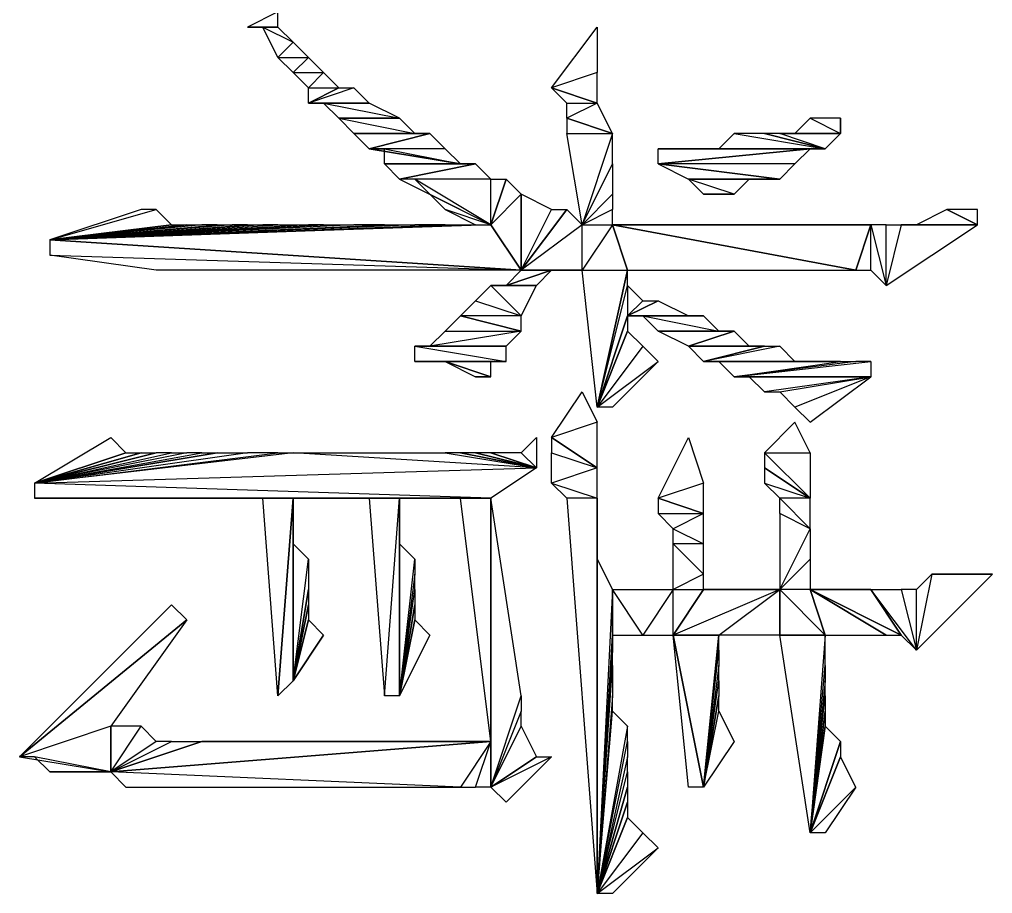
# Model space of a CAD drawing. Extents: x 0 to 7.8, y 0 to 11.
# Drawn here: x 1.1025 to 1.2625, y 8.4225 to 8.5662 of the extents above; entities that cross this region are included whole.
import ezdxf

# ---------------------------------------------------------------- set-up
doc = ezdxf.new("R2010")
doc.units = 0
doc.header["$MEASUREMENT"] = 0
doc.linetypes.add('AUSGEZOGEN', pattern=[0])
doc.layers.get('0').update_dxf_attribs({"linetype": 'AUSGEZOGEN'})

msp = doc.modelspace()

# ---------------------------------------------------------------- linework, layer by layer
for points in [[(1.145, 8.5675), (1.14, 8.565), (1.14, 8.565), (1.145, 8.565), (1.145, 8.5675)], [(1.14, 8.565), (1.145, 8.565), (1.145, 8.565), (1.1425, 8.565), (1.14, 8.565)], [(1.145, 8.565), (1.1425, 8.565), (1.1425, 8.565), (1.1475, 8.5625), (1.145, 8.565)], [(1.1425, 8.565), (1.1475, 8.5625), (1.1475, 8.5625), (1.145, 8.56), (1.1425, 8.565)], [(1.1975, 8.565), (1.1975, 8.5575), (1.1975, 8.5575), (1.19, 8.555), (1.1975, 8.565)], [(1.1475, 8.5625), (1.145, 8.56), (1.145, 8.56), (1.15, 8.56), (1.1475, 8.5625)], [(1.145, 8.56), (1.15, 8.56), (1.15, 8.56), (1.1475, 8.5575), (1.145, 8.56)], [(1.15, 8.56), (1.1475, 8.5575), (1.1475, 8.5575), (1.1525, 8.5575), (1.15, 8.56)], [(1.1475, 8.5575), (1.1525, 8.5575), (1.1525, 8.5575), (1.15, 8.555), (1.1475, 8.5575)], [(1.1525, 8.5575), (1.15, 8.555), (1.15, 8.555), (1.155, 8.555), (1.1525, 8.5575)], [(1.1975, 8.5575), (1.19, 8.555), (1.19, 8.555), (1.1975, 8.5525), (1.1975, 8.5575), (1.1975, 8.5575)], [(1.155, 8.555), (1.1575, 8.555), (1.1575, 8.555), (1.15, 8.5525), (1.155, 8.555)], [(1.1575, 8.555), (1.15, 8.5525), (1.15, 8.5525), (1.16, 8.5525), (1.1575, 8.555)], [(1.15, 8.555), (1.155, 8.555), (1.155, 8.555), (1.15, 8.5525), (1.15, 8.555), (1.15, 8.555)], [(1.19, 8.555), (1.1925, 8.5525), (1.1925, 8.5525), (1.1975, 8.5525), (1.19, 8.555)], [(1.15, 8.5525), (1.16, 8.5525), (1.16, 8.5525), (1.1525, 8.5525), (1.15, 8.5525)], [(1.16, 8.5525), (1.1525, 8.5525), (1.1525, 8.5525), (1.165, 8.55), (1.16, 8.5525)], [(1.1525, 8.5525), (1.165, 8.55), (1.165, 8.55), (1.155, 8.55), (1.1525, 8.5525), (1.1525, 8.5525)], [(1.1925, 8.5525), (1.1975, 8.5525), (1.1975, 8.5525), (1.1925, 8.55), (1.1925, 8.5525)], [(1.1975, 8.5525), (1.1925, 8.55), (1.1925, 8.55), (1.2, 8.5475), (1.1975, 8.5525), (1.1975, 8.5525)], [(1.165, 8.55), (1.165, 8.55), (1.165, 8.55), (1.155, 8.55), (1.165, 8.55)], [(1.165, 8.55), (1.155, 8.55), (1.155, 8.55), (1.1675, 8.5475), (1.165, 8.55)], [(1.155, 8.55), (1.1675, 8.5475), (1.1675, 8.5475), (1.1575, 8.5475), (1.155, 8.55)], [(1.1925, 8.55), (1.1925, 8.5475), (1.1925, 8.5475), (1.2, 8.5475), (1.1925, 8.55)], [(1.2375, 8.5475), (1.23, 8.5475), (1.23, 8.5475), (1.2325, 8.55), (1.2375, 8.5475), (1.2375, 8.5475)], [(1.2325, 8.55), (1.2375, 8.5475), (1.2375, 8.5475), (1.2375, 8.55), (1.2325, 8.55)], [(1.2375, 8.5475), (1.2375, 8.55), (1.2375, 8.55), (1.2375, 8.55), (1.2375, 8.5475), (1.2375, 8.5475)], [(1.1675, 8.5475), (1.1575, 8.5475), (1.1575, 8.5475), (1.17, 8.5475), (1.1675, 8.5475)], [(1.1575, 8.5475), (1.17, 8.5475), (1.17, 8.5475), (1.16, 8.545), (1.1575, 8.5475), (1.1575, 8.5475)], [(1.17, 8.5475), (1.1725, 8.545), (1.1725, 8.545), (1.16, 8.545), (1.17, 8.5475)], [(1.1925, 8.5475), (1.2, 8.5475), (1.2, 8.5475), (1.195, 8.5325), (1.1925, 8.5475), (1.1925, 8.5475)], [(1.195, 8.5325), (1.2, 8.5425), (1.2, 8.5425), (1.2, 8.5475), (1.195, 8.5325), (1.195, 8.5325)], [(1.22, 8.5475), (1.235, 8.545), (1.235, 8.545), (1.2175, 8.545), (1.22, 8.5475)], [(1.225, 8.5475), (1.22, 8.5475), (1.22, 8.5475), (1.235, 8.545), (1.225, 8.5475)], [(1.225, 8.5475), (1.235, 8.545), (1.235, 8.545), (1.2275, 8.5475), (1.225, 8.5475)], [(1.235, 8.545), (1.2275, 8.5475), (1.2275, 8.5475), (1.2375, 8.5475), (1.235, 8.545)], [(1.2275, 8.5475), (1.2375, 8.5475), (1.2375, 8.5475), (1.23, 8.5475), (1.2275, 8.5475)], [(1.16, 8.545), (1.1625, 8.545), (1.1625, 8.545), (1.175, 8.5425), (1.16, 8.545)], [(1.1725, 8.545), (1.16, 8.545), (1.16, 8.545), (1.175, 8.5425), (1.1725, 8.545), (1.1725, 8.545)], [(1.1625, 8.545), (1.175, 8.5425), (1.175, 8.5425), (1.1625, 8.5425), (1.1625, 8.545)], [(1.2325, 8.545), (1.23, 8.5425), (1.23, 8.5425), (1.2075, 8.5425), (1.2325, 8.545)], [(1.21, 8.545), (1.2075, 8.545), (1.2075, 8.545), (1.2325, 8.545), (1.21, 8.545)], [(1.2075, 8.545), (1.2325, 8.545), (1.2325, 8.545), (1.2075, 8.5425), (1.2075, 8.545), (1.2075, 8.545)], [(1.21, 8.545), (1.2325, 8.545), (1.2325, 8.545), (1.215, 8.545), (1.21, 8.545)], [(1.2325, 8.545), (1.215, 8.545), (1.215, 8.545), (1.2175, 8.545), (1.2325, 8.545), (1.2325, 8.545)], [(1.235, 8.545), (1.2175, 8.545), (1.2175, 8.545), (1.2325, 8.545), (1.235, 8.545), (1.235, 8.545)], [(1.175, 8.5425), (1.1625, 8.5425), (1.1625, 8.5425), (1.1775, 8.5425), (1.175, 8.5425)], [(1.1625, 8.5425), (1.1775, 8.5425), (1.1775, 8.5425), (1.165, 8.54), (1.1625, 8.5425), (1.1625, 8.5425)], [(1.1775, 8.5425), (1.18, 8.54), (1.18, 8.54), (1.165, 8.54), (1.1775, 8.5425)], [(1.2, 8.5375), (1.195, 8.5325), (1.195, 8.5325), (1.2, 8.5425), (1.2, 8.5375)], [(1.2125, 8.54), (1.2275, 8.54), (1.2275, 8.54), (1.2075, 8.5425), (1.2125, 8.54)], [(1.2275, 8.54), (1.2075, 8.5425), (1.2075, 8.5425), (1.2075, 8.5425), (1.2275, 8.54), (1.2275, 8.54)], [(1.23, 8.5425), (1.2075, 8.5425), (1.2075, 8.5425), (1.2275, 8.54), (1.23, 8.5425), (1.23, 8.5425)], [(1.18, 8.5325), (1.1675, 8.54), (1.1675, 8.54), (1.165, 8.54), (1.18, 8.5325), (1.18, 8.5325)], [(1.18, 8.54), (1.165, 8.54), (1.165, 8.54), (1.18, 8.5325), (1.18, 8.54), (1.18, 8.54)], [(1.17, 8.5375), (1.18, 8.5325), (1.18, 8.5325), (1.1675, 8.54), (1.17, 8.5375)], [(1.1825, 8.54), (1.185, 8.5375), (1.185, 8.5375), (1.18, 8.5325), (1.1825, 8.54)], [(1.18, 8.54), (1.1825, 8.54), (1.1825, 8.54), (1.18, 8.5325), (1.18, 8.54), (1.18, 8.54)], [(1.215, 8.5375), (1.22, 8.5375), (1.22, 8.5375), (1.2125, 8.54), (1.215, 8.5375)], [(1.22, 8.5375), (1.2125, 8.54), (1.2125, 8.54), (1.2225, 8.54), (1.22, 8.5375)], [(1.2125, 8.54), (1.2225, 8.54), (1.2225, 8.54), (1.225, 8.54), (1.2125, 8.54), (1.2125, 8.54)], [(1.225, 8.54), (1.2125, 8.54), (1.2125, 8.54), (1.2275, 8.54), (1.225, 8.54)], [(1.18, 8.5325), (1.1725, 8.535), (1.1725, 8.535), (1.17, 8.5375), (1.18, 8.5325), (1.18, 8.5325)], [(1.185, 8.5375), (1.18, 8.5325), (1.18, 8.5325), (1.185, 8.525), (1.185, 8.5375), (1.185, 8.5375)], [(1.185, 8.525), (1.19, 8.535), (1.19, 8.535), (1.185, 8.5375), (1.185, 8.525), (1.185, 8.525)], [(1.2, 8.5375), (1.2, 8.535), (1.2, 8.535), (1.195, 8.5325), (1.2, 8.5375)], [(1.2175, 8.5375), (1.2175, 8.5375), (1.2175, 8.5375), (1.215, 8.5375), (1.2175, 8.5375)], [(1.2175, 8.5375), (1.215, 8.5375), (1.215, 8.5375), (1.22, 8.5375), (1.2175, 8.5375)], [(1.1275, 8.5325), (1.1075, 8.53), (1.1075, 8.53), (1.125, 8.535), (1.1275, 8.5325)], [(1.1075, 8.53), (1.125, 8.535), (1.125, 8.535), (1.1225, 8.535), (1.1075, 8.53), (1.1075, 8.53)], [(1.1775, 8.5325), (1.18, 8.5325), (1.18, 8.5325), (1.1725, 8.535), (1.1775, 8.5325)], [(1.1925, 8.535), (1.195, 8.5325), (1.195, 8.5325), (1.185, 8.525), (1.1925, 8.535)], [(1.1925, 8.535), (1.185, 8.525), (1.185, 8.525), (1.19, 8.535), (1.1925, 8.535)], [(1.2, 8.535), (1.195, 8.5325), (1.195, 8.5325), (1.2, 8.5325), (1.2, 8.535)], [(1.255, 8.535), (1.25, 8.5325), (1.25, 8.5325), (1.26, 8.5325), (1.255, 8.535)], [(1.26, 8.535), (1.255, 8.535), (1.255, 8.535), (1.26, 8.5325), (1.26, 8.535), (1.26, 8.535)], [(1.1775, 8.5325), (1.18, 8.5325), (1.18, 8.5325), (1.1075, 8.53), (1.1775, 8.5325)], [(1.18, 8.5325), (1.1075, 8.53), (1.1075, 8.53), (1.185, 8.525), (1.18, 8.5325), (1.18, 8.5325)], [(1.1775, 8.5325), (1.1075, 8.53), (1.1075, 8.53), (1.1725, 8.5325), (1.1775, 8.5325)], [(1.1075, 8.53), (1.1725, 8.5325), (1.1725, 8.5325), (1.1675, 8.5325), (1.1075, 8.53), (1.1075, 8.53)], [(1.1675, 8.5325), (1.1075, 8.53), (1.1075, 8.53), (1.1625, 8.5325), (1.1675, 8.5325)], [(1.1075, 8.53), (1.1625, 8.5325), (1.1625, 8.5325), (1.1575, 8.5325), (1.1075, 8.53), (1.1075, 8.53)], [(1.1575, 8.5325), (1.1075, 8.53), (1.1075, 8.53), (1.1525, 8.5325), (1.1575, 8.5325)], [(1.1075, 8.53), (1.1525, 8.5325), (1.1525, 8.5325), (1.15, 8.5325), (1.1075, 8.53), (1.1075, 8.53)], [(1.15, 8.5325), (1.1075, 8.53), (1.1075, 8.53), (1.145, 8.5325), (1.15, 8.5325)], [(1.1075, 8.53), (1.145, 8.5325), (1.145, 8.5325), (1.1425, 8.5325), (1.1075, 8.53), (1.1075, 8.53)], [(1.1425, 8.5325), (1.1075, 8.53), (1.1075, 8.53), (1.14, 8.5325), (1.1425, 8.5325)], [(1.1075, 8.53), (1.14, 8.5325), (1.14, 8.5325), (1.1375, 8.5325), (1.1075, 8.53), (1.1075, 8.53)], [(1.1375, 8.5325), (1.1075, 8.53), (1.1075, 8.53), (1.135, 8.5325), (1.1375, 8.5325)], [(1.1075, 8.53), (1.135, 8.5325), (1.135, 8.5325), (1.1325, 8.5325), (1.1075, 8.53), (1.1075, 8.53)], [(1.1325, 8.5325), (1.1075, 8.53), (1.1075, 8.53), (1.13, 8.5325), (1.1325, 8.5325)], [(1.1075, 8.53), (1.13, 8.5325), (1.13, 8.5325), (1.13, 8.5325), (1.1075, 8.53)], [(1.13, 8.5325), (1.13, 8.5325), (1.13, 8.5325), (1.1075, 8.53), (1.13, 8.5325)], [(1.13, 8.5325), (1.1075, 8.53), (1.1075, 8.53), (1.1275, 8.5325), (1.13, 8.5325)], [(1.1075, 8.53), (1.1275, 8.5325), (1.1275, 8.5325), (1.1275, 8.5325), (1.1075, 8.53), (1.1075, 8.53)], [(1.195, 8.5325), (1.185, 8.525), (1.185, 8.525), (1.195, 8.525), (1.195, 8.5325), (1.195, 8.5325)], [(1.195, 8.5325), (1.2, 8.5325), (1.2, 8.5325), (1.195, 8.525), (1.195, 8.5325)], [(1.2, 8.5325), (1.195, 8.525), (1.195, 8.525), (1.2025, 8.525), (1.2, 8.5325)], [(1.2, 8.5325), (1.2025, 8.525), (1.2025, 8.525), (1.24, 8.525), (1.2, 8.5325), (1.2, 8.5325)], [(1.2, 8.5325), (1.2425, 8.5325), (1.2425, 8.5325), (1.2, 8.5325), (1.2, 8.5325)], [(1.2425, 8.5325), (1.2, 8.5325), (1.2, 8.5325), (1.24, 8.525), (1.2425, 8.5325), (1.2425, 8.5325)], [(1.24, 8.525), (1.2425, 8.525), (1.2425, 8.525), (1.2425, 8.5325), (1.24, 8.525)], [(1.2425, 8.525), (1.2425, 8.5325), (1.2425, 8.5325), (1.245, 8.5225), (1.2425, 8.525)], [(1.2425, 8.5325), (1.245, 8.5225), (1.245, 8.5225), (1.245, 8.5325), (1.2425, 8.5325)], [(1.245, 8.5225), (1.245, 8.5325), (1.245, 8.5325), (1.2475, 8.5325), (1.245, 8.5225), (1.245, 8.5225)], [(1.26, 8.5325), (1.2475, 8.5325), (1.2475, 8.5325), (1.245, 8.5225), (1.26, 8.5325), (1.26, 8.5325)], [(1.25, 8.5325), (1.26, 8.5325), (1.26, 8.5325), (1.2475, 8.5325), (1.25, 8.5325)], [(1.1075, 8.53), (1.1075, 8.5275), (1.1075, 8.5275), (1.185, 8.525), (1.1075, 8.53)], [(1.1075, 8.5275), (1.185, 8.525), (1.185, 8.525), (1.125, 8.525), (1.1075, 8.5275), (1.1075, 8.5275)], [(1.19, 8.525), (1.1825, 8.5225), (1.1825, 8.5225), (1.1875, 8.5225), (1.19, 8.525)], [(1.19, 8.525), (1.185, 8.525), (1.185, 8.525), (1.1825, 8.5225), (1.19, 8.525), (1.19, 8.525)], [(1.195, 8.525), (1.19, 8.525), (1.19, 8.525), (1.185, 8.525), (1.195, 8.525)], [(1.195, 8.525), (1.2025, 8.525), (1.2025, 8.525), (1.1975, 8.5025), (1.195, 8.525)], [(1.1975, 8.5025), (1.2025, 8.5225), (1.2025, 8.5225), (1.2025, 8.525), (1.1975, 8.5025), (1.1975, 8.5025)], [(1.2025, 8.525), (1.1975, 8.5025), (1.1975, 8.5025), (1.2025, 8.525), (1.2025, 8.525), (1.2025, 8.525)], [(1.18, 8.5225), (1.1775, 8.52), (1.1775, 8.52), (1.185, 8.5175), (1.18, 8.5225)], [(1.1825, 8.5225), (1.1875, 8.5225), (1.1875, 8.5225), (1.18, 8.5225), (1.1825, 8.5225)], [(1.1875, 8.5225), (1.18, 8.5225), (1.18, 8.5225), (1.185, 8.5175), (1.1875, 8.5225), (1.1875, 8.5225)], [(1.2025, 8.5175), (1.1975, 8.5025), (1.1975, 8.5025), (1.2025, 8.5225), (1.2025, 8.5175)], [(1.2025, 8.5175), (1.205, 8.52), (1.205, 8.52), (1.2025, 8.5225), (1.2025, 8.5175), (1.2025, 8.5175)], [(1.1775, 8.52), (1.185, 8.5175), (1.185, 8.5175), (1.175, 8.5175), (1.1775, 8.52)], [(1.2075, 8.52), (1.2125, 8.5175), (1.2125, 8.5175), (1.2025, 8.5175), (1.2075, 8.52)], [(1.2075, 8.52), (1.2025, 8.5175), (1.2025, 8.5175), (1.205, 8.52), (1.2075, 8.52)], [(1.175, 8.5175), (1.1725, 8.515), (1.1725, 8.515), (1.185, 8.515), (1.175, 8.5175)], [(1.185, 8.5175), (1.175, 8.5175), (1.175, 8.5175), (1.185, 8.515), (1.185, 8.5175), (1.185, 8.5175)], [(1.2025, 8.515), (1.1975, 8.5025), (1.1975, 8.5025), (1.2025, 8.5175), (1.2025, 8.515)], [(1.1975, 8.5025), (1.2025, 8.5175), (1.2025, 8.5175), (1.2025, 8.5175), (1.1975, 8.5025), (1.1975, 8.5025)], [(1.2125, 8.5175), (1.2025, 8.5175), (1.2025, 8.5175), (1.215, 8.5175), (1.2125, 8.5175)], [(1.2025, 8.5175), (1.215, 8.5175), (1.215, 8.5175), (1.205, 8.5175), (1.2025, 8.5175)], [(1.215, 8.5175), (1.205, 8.5175), (1.205, 8.5175), (1.2175, 8.515), (1.215, 8.5175)], [(1.205, 8.5175), (1.2175, 8.515), (1.2175, 8.515), (1.2075, 8.515), (1.205, 8.5175)], [(1.1725, 8.515), (1.185, 8.515), (1.185, 8.515), (1.17, 8.5125), (1.1725, 8.515)], [(1.185, 8.515), (1.17, 8.5125), (1.17, 8.5125), (1.1825, 8.5125), (1.185, 8.515)], [(1.205, 8.5125), (1.1975, 8.5025), (1.1975, 8.5025), (1.2025, 8.515), (1.205, 8.5125)], [(1.1975, 8.5025), (1.2025, 8.515), (1.2025, 8.515), (1.2025, 8.515), (1.1975, 8.5025), (1.1975, 8.5025)], [(1.2175, 8.515), (1.2075, 8.515), (1.2075, 8.515), (1.22, 8.515), (1.2175, 8.515)], [(1.2075, 8.515), (1.22, 8.515), (1.22, 8.515), (1.2125, 8.5125), (1.2075, 8.515), (1.2075, 8.515)], [(1.22, 8.515), (1.2225, 8.5125), (1.2225, 8.5125), (1.2125, 8.5125), (1.22, 8.515)], [(1.17, 8.5125), (1.1825, 8.5125), (1.1825, 8.5125), (1.1675, 8.5125), (1.17, 8.5125)], [(1.1825, 8.5125), (1.1675, 8.5125), (1.1675, 8.5125), (1.1825, 8.51), (1.1825, 8.5125)], [(1.1675, 8.5125), (1.1825, 8.51), (1.1825, 8.51), (1.1675, 8.51), (1.1675, 8.5125)], [(1.1975, 8.5025), (1.2075, 8.51), (1.2075, 8.51), (1.205, 8.5125), (1.1975, 8.5025), (1.1975, 8.5025)], [(1.2225, 8.5125), (1.2125, 8.5125), (1.2125, 8.5125), (1.225, 8.5125), (1.2225, 8.5125)], [(1.2125, 8.5125), (1.225, 8.5125), (1.225, 8.5125), (1.215, 8.51), (1.2125, 8.5125), (1.2125, 8.5125)], [(1.225, 8.5125), (1.2275, 8.5125), (1.2275, 8.5125), (1.215, 8.51), (1.225, 8.5125)], [(1.2275, 8.5125), (1.215, 8.51), (1.215, 8.51), (1.23, 8.51), (1.2275, 8.5125)], [(1.1825, 8.51), (1.1675, 8.51), (1.1675, 8.51), (1.18, 8.51), (1.1825, 8.51)], [(1.1675, 8.51), (1.18, 8.51), (1.18, 8.51), (1.1725, 8.51), (1.1675, 8.51)], [(1.1725, 8.51), (1.1775, 8.5075), (1.1775, 8.5075), (1.18, 8.5075), (1.1725, 8.51)], [(1.18, 8.51), (1.1725, 8.51), (1.1725, 8.51), (1.18, 8.5075), (1.18, 8.51), (1.18, 8.51)], [(1.2, 8.5025), (1.1975, 8.5025), (1.1975, 8.5025), (1.2075, 8.51), (1.2, 8.5025)], [(1.215, 8.51), (1.23, 8.51), (1.23, 8.51), (1.2175, 8.51), (1.215, 8.51), (1.215, 8.51)], [(1.22, 8.5075), (1.2375, 8.51), (1.2375, 8.51), (1.2175, 8.51), (1.22, 8.5075)], [(1.2375, 8.51), (1.2175, 8.51), (1.2175, 8.51), (1.2325, 8.51), (1.2375, 8.51)], [(1.2175, 8.51), (1.2325, 8.51), (1.2325, 8.51), (1.23, 8.51), (1.2175, 8.51), (1.2175, 8.51)], [(1.2425, 8.5075), (1.22, 8.5075), (1.22, 8.5075), (1.2425, 8.51), (1.2425, 8.5075)], [(1.22, 8.5075), (1.2425, 8.51), (1.2425, 8.51), (1.24, 8.51), (1.22, 8.5075), (1.22, 8.5075)], [(1.24, 8.51), (1.22, 8.5075), (1.22, 8.5075), (1.2375, 8.51), (1.24, 8.51)], [(1.1775, 8.5075), (1.18, 8.5075), (1.18, 8.5075), (1.18, 8.5075), (1.1775, 8.5075), (1.1775, 8.5075)], [(1.2225, 8.5075), (1.2425, 8.5075), (1.2425, 8.5075), (1.22, 8.5075), (1.2225, 8.5075)], [(1.2225, 8.5075), (1.2225, 8.5075), (1.2225, 8.5075), (1.2425, 8.5075), (1.2225, 8.5075)], [(1.2225, 8.5075), (1.2425, 8.5075), (1.2425, 8.5075), (1.225, 8.505), (1.2225, 8.5075), (1.2225, 8.5075)], [(1.225, 8.505), (1.2275, 8.505), (1.2275, 8.505), (1.2425, 8.5075), (1.225, 8.505)], [(1.2275, 8.505), (1.2425, 8.5075), (1.2425, 8.5075), (1.23, 8.5025), (1.2275, 8.505)], [(1.2425, 8.5075), (1.23, 8.5025), (1.23, 8.5025), (1.2325, 8.5), (1.2425, 8.5075), (1.2425, 8.5075)], [(1.195, 8.505), (1.1975, 8.5), (1.1975, 8.5), (1.19, 8.4975), (1.195, 8.505)], [(1.1975, 8.5), (1.19, 8.4975), (1.19, 8.4975), (1.1975, 8.4925), (1.1975, 8.5), (1.1975, 8.5)], [(1.225, 8.495), (1.2325, 8.495), (1.2325, 8.495), (1.23, 8.5), (1.225, 8.495), (1.225, 8.495)], [(1.1175, 8.4975), (1.12, 8.495), (1.12, 8.495), (1.105, 8.49), (1.1175, 8.4975), (1.1175, 8.4975)], [(1.1875, 8.4925), (1.185, 8.495), (1.185, 8.495), (1.1875, 8.4975), (1.1875, 8.4925), (1.1875, 8.4925)], [(1.19, 8.4975), (1.19, 8.495), (1.19, 8.495), (1.1975, 8.4925), (1.19, 8.4975)], [(1.2125, 8.4975), (1.215, 8.49), (1.215, 8.49), (1.2075, 8.4875), (1.2125, 8.4975)], [(1.105, 8.49), (1.1875, 8.4925), (1.1875, 8.4925), (1.1475, 8.495), (1.105, 8.49)], [(1.1475, 8.495), (1.105, 8.49), (1.105, 8.49), (1.145, 8.495), (1.1475, 8.495)], [(1.105, 8.49), (1.145, 8.495), (1.145, 8.495), (1.14, 8.495), (1.105, 8.49), (1.105, 8.49)], [(1.135, 8.495), (1.14, 8.495), (1.14, 8.495), (1.105, 8.49), (1.135, 8.495), (1.135, 8.495)], [(1.135, 8.495), (1.105, 8.49), (1.105, 8.49), (1.1325, 8.495), (1.135, 8.495)], [(1.105, 8.49), (1.1325, 8.495), (1.1325, 8.495), (1.13, 8.495), (1.105, 8.49), (1.105, 8.49)], [(1.13, 8.495), (1.105, 8.49), (1.105, 8.49), (1.1275, 8.495), (1.13, 8.495)], [(1.105, 8.49), (1.1275, 8.495), (1.1275, 8.495), (1.125, 8.495), (1.105, 8.49), (1.105, 8.49)], [(1.1225, 8.495), (1.125, 8.495), (1.125, 8.495), (1.105, 8.49), (1.1225, 8.495)], [(1.125, 8.495), (1.105, 8.49), (1.105, 8.49), (1.125, 8.495), (1.125, 8.495), (1.125, 8.495)], [(1.12, 8.495), (1.1225, 8.495), (1.1225, 8.495), (1.105, 8.49), (1.12, 8.495), (1.12, 8.495)], [(1.1875, 8.4925), (1.1475, 8.495), (1.1475, 8.495), (1.1725, 8.495), (1.1875, 8.4925), (1.1875, 8.4925)], [(1.175, 8.495), (1.1725, 8.495), (1.1725, 8.495), (1.1875, 8.4925), (1.175, 8.495), (1.175, 8.495)], [(1.1775, 8.495), (1.175, 8.495), (1.175, 8.495), (1.1875, 8.4925), (1.1775, 8.495), (1.1775, 8.495)], [(1.18, 8.495), (1.1775, 8.495), (1.1775, 8.495), (1.1875, 8.4925), (1.18, 8.495), (1.18, 8.495)], [(1.18, 8.495), (1.1875, 8.4925), (1.1875, 8.4925), (1.185, 8.495), (1.18, 8.495)], [(1.19, 8.495), (1.1975, 8.4925), (1.1975, 8.4925), (1.19, 8.49), (1.19, 8.495)], [(1.225, 8.4925), (1.2325, 8.4875), (1.2325, 8.4875), (1.225, 8.495), (1.225, 8.4925)], [(1.2325, 8.4875), (1.225, 8.495), (1.225, 8.495), (1.2325, 8.495), (1.2325, 8.4875)], [(1.18, 8.4875), (1.105, 8.49), (1.105, 8.49), (1.1875, 8.4925), (1.18, 8.4875)], [(1.1975, 8.4925), (1.19, 8.49), (1.19, 8.49), (1.1975, 8.4875), (1.1975, 8.4925), (1.1975, 8.4925)], [(1.225, 8.4925), (1.225, 8.49), (1.225, 8.49), (1.2325, 8.4875), (1.225, 8.4925)], [(1.105, 8.4875), (1.18, 8.4875), (1.18, 8.4875), (1.105, 8.49), (1.105, 8.4875)], [(1.1975, 8.4875), (1.1925, 8.4875), (1.1925, 8.4875), (1.19, 8.49), (1.1975, 8.4875), (1.1975, 8.4875)], [(1.215, 8.49), (1.2075, 8.4875), (1.2075, 8.4875), (1.215, 8.485), (1.215, 8.49), (1.215, 8.49)], [(1.225, 8.49), (1.2325, 8.4875), (1.2325, 8.4875), (1.2275, 8.4875), (1.225, 8.49)], [(1.1075, 8.4875), (1.18, 8.4875), (1.18, 8.4875), (1.105, 8.4875), (1.1075, 8.4875)], [(1.18, 8.4875), (1.105, 8.4875), (1.105, 8.4875), (1.105, 8.4875), (1.18, 8.4875)], [(1.105, 8.4875), (1.105, 8.4875), (1.105, 8.4875), (1.18, 8.4875), (1.105, 8.4875)], [(1.1075, 8.4875), (1.11, 8.4875), (1.11, 8.4875), (1.18, 8.4875), (1.1075, 8.4875)], [(1.11, 8.4875), (1.18, 8.4875), (1.18, 8.4875), (1.1125, 8.4875), (1.11, 8.4875)], [(1.175, 8.4875), (1.115, 8.4875), (1.115, 8.4875), (1.1125, 8.4875), (1.175, 8.4875), (1.175, 8.4875)], [(1.1125, 8.4875), (1.175, 8.4875), (1.175, 8.4875), (1.18, 8.4875), (1.1125, 8.4875)], [(1.18, 8.4875), (1.1125, 8.4875), (1.1125, 8.4875), (1.1125, 8.4875), (1.18, 8.4875), (1.18, 8.4875)], [(1.1175, 8.4875), (1.175, 8.4875), (1.175, 8.4875), (1.115, 8.4875), (1.1175, 8.4875)], [(1.175, 8.4875), (1.12, 8.4875), (1.12, 8.4875), (1.1175, 8.4875), (1.175, 8.4875), (1.175, 8.4875)], [(1.1225, 8.4875), (1.175, 8.4875), (1.175, 8.4875), (1.12, 8.4875), (1.1225, 8.4875)], [(1.175, 8.4875), (1.1275, 8.4875), (1.1275, 8.4875), (1.1225, 8.4875), (1.175, 8.4875), (1.175, 8.4875)], [(1.13, 8.4875), (1.175, 8.4875), (1.175, 8.4875), (1.1275, 8.4875), (1.13, 8.4875)], [(1.175, 8.4875), (1.1325, 8.4875), (1.1325, 8.4875), (1.13, 8.4875), (1.175, 8.4875), (1.175, 8.4875)], [(1.1375, 8.4875), (1.175, 8.4875), (1.175, 8.4875), (1.1325, 8.4875), (1.1375, 8.4875)], [(1.175, 8.4875), (1.14, 8.4875), (1.14, 8.4875), (1.1375, 8.4875), (1.175, 8.4875), (1.175, 8.4875)], [(1.14, 8.4875), (1.1425, 8.4875), (1.1425, 8.4875), (1.1475, 8.4875), (1.14, 8.4875)], [(1.1475, 8.4875), (1.175, 8.4875), (1.175, 8.4875), (1.14, 8.4875), (1.1475, 8.4875)], [(1.1425, 8.4875), (1.1475, 8.4875), (1.1475, 8.4875), (1.145, 8.455), (1.1425, 8.4875), (1.1425, 8.4875)], [(1.1475, 8.4875), (1.1475, 8.4575), (1.1475, 8.4575), (1.145, 8.455), (1.1475, 8.4875), (1.1475, 8.4875)], [(1.1475, 8.4575), (1.1475, 8.485), (1.1475, 8.485), (1.1475, 8.4875), (1.1475, 8.4575), (1.1475, 8.4575)], [(1.1475, 8.4875), (1.1525, 8.4875), (1.1525, 8.4875), (1.175, 8.4875), (1.1475, 8.4875), (1.1475, 8.4875)], [(1.1575, 8.4875), (1.175, 8.4875), (1.175, 8.4875), (1.1525, 8.4875), (1.1575, 8.4875), (1.1575, 8.4875)], [(1.16, 8.4875), (1.165, 8.4875), (1.165, 8.4875), (1.1575, 8.4875), (1.16, 8.4875)], [(1.165, 8.4875), (1.1575, 8.4875), (1.1575, 8.4875), (1.175, 8.4875), (1.165, 8.4875)], [(1.165, 8.4875), (1.165, 8.4875), (1.165, 8.4875), (1.16, 8.4875), (1.165, 8.4875)], [(1.165, 8.4875), (1.16, 8.4875), (1.16, 8.4875), (1.1625, 8.455), (1.165, 8.4875), (1.165, 8.4875)], [(1.165, 8.4875), (1.165, 8.455), (1.165, 8.455), (1.1625, 8.455), (1.165, 8.4875), (1.165, 8.4875)], [(1.165, 8.455), (1.165, 8.485), (1.165, 8.485), (1.165, 8.4875), (1.165, 8.455), (1.165, 8.455)], [(1.165, 8.4875), (1.17, 8.4875), (1.17, 8.4875), (1.175, 8.4875), (1.165, 8.4875), (1.165, 8.4875)], [(1.175, 8.4875), (1.18, 8.4875), (1.18, 8.4875), (1.18, 8.4475), (1.175, 8.4875)], [(1.18, 8.4875), (1.18, 8.4475), (1.18, 8.4475), (1.18, 8.44), (1.18, 8.4875), (1.18, 8.4875)], [(1.18, 8.44), (1.185, 8.455), (1.185, 8.455), (1.18, 8.4875), (1.18, 8.44), (1.18, 8.44)], [(1.1975, 8.4225), (1.1975, 8.4875), (1.1975, 8.4875), (1.1925, 8.4875), (1.1975, 8.4225)], [(1.1975, 8.4825), (1.1975, 8.4225), (1.1975, 8.4225), (1.1975, 8.4875), (1.1975, 8.4825)], [(1.2075, 8.4875), (1.2075, 8.485), (1.2075, 8.485), (1.215, 8.485), (1.2075, 8.4875)], [(1.2325, 8.4825), (1.2275, 8.485), (1.2275, 8.485), (1.2275, 8.4875), (1.2325, 8.4825), (1.2325, 8.4825)], [(1.2325, 8.4875), (1.2275, 8.4875), (1.2275, 8.4875), (1.2325, 8.4825), (1.2325, 8.4875), (1.2325, 8.4875)], [(1.1475, 8.48), (1.1475, 8.4575), (1.1475, 8.4575), (1.1475, 8.485), (1.1475, 8.48)], [(1.165, 8.48), (1.165, 8.455), (1.165, 8.455), (1.165, 8.485), (1.165, 8.48)], [(1.2075, 8.485), (1.215, 8.485), (1.215, 8.485), (1.21, 8.4825), (1.2075, 8.485)], [(1.215, 8.485), (1.21, 8.4825), (1.21, 8.4825), (1.215, 8.48), (1.215, 8.485)], [(1.2275, 8.4725), (1.2325, 8.4825), (1.2325, 8.4825), (1.2275, 8.485), (1.2275, 8.4725)], [(1.1975, 8.4225), (1.1975, 8.4775), (1.1975, 8.4775), (1.1975, 8.4825), (1.1975, 8.4225), (1.1975, 8.4225)], [(1.21, 8.4825), (1.215, 8.48), (1.215, 8.48), (1.21, 8.48), (1.21, 8.4825)], [(1.2325, 8.4775), (1.2275, 8.4725), (1.2275, 8.4725), (1.2325, 8.4825), (1.2325, 8.4775)], [(1.1475, 8.4575), (1.15, 8.4775), (1.15, 8.4775), (1.1475, 8.48), (1.1475, 8.4575), (1.1475, 8.4575)], [(1.165, 8.455), (1.1675, 8.4775), (1.1675, 8.4775), (1.165, 8.48), (1.165, 8.455), (1.165, 8.455)], [(1.215, 8.48), (1.21, 8.48), (1.21, 8.48), (1.215, 8.475), (1.215, 8.48)], [(1.21, 8.48), (1.215, 8.475), (1.215, 8.475), (1.21, 8.4725), (1.21, 8.48)], [(1.15, 8.4725), (1.1475, 8.4575), (1.1475, 8.4575), (1.15, 8.4775), (1.15, 8.4725)], [(1.1675, 8.475), (1.165, 8.455), (1.165, 8.455), (1.1675, 8.4775), (1.1675, 8.475)], [(1.2, 8.4725), (1.1975, 8.4225), (1.1975, 8.4225), (1.1975, 8.4775), (1.2, 8.4725)], [(1.2325, 8.4775), (1.2325, 8.4725), (1.2325, 8.4725), (1.2275, 8.4725), (1.2325, 8.4775)], [(1.165, 8.455), (1.1675, 8.4725), (1.1675, 8.4725), (1.1675, 8.475), (1.165, 8.455), (1.165, 8.455)], [(1.215, 8.475), (1.21, 8.4725), (1.21, 8.4725), (1.215, 8.4725), (1.215, 8.475)], [(1.25, 8.4625), (1.25, 8.4725), (1.25, 8.4725), (1.2525, 8.475), (1.25, 8.4625), (1.25, 8.4625)], [(1.2625, 8.475), (1.2525, 8.475), (1.2525, 8.475), (1.25, 8.4625), (1.2625, 8.475), (1.2625, 8.475)], [(1.2575, 8.475), (1.2625, 8.475), (1.2625, 8.475), (1.2525, 8.475), (1.2575, 8.475)], [(1.26, 8.475), (1.2575, 8.475), (1.2575, 8.475), (1.2625, 8.475), (1.26, 8.475)], [(1.26, 8.475), (1.26, 8.475), (1.26, 8.475), (1.2625, 8.475), (1.26, 8.475), (1.26, 8.475)], [(1.15, 8.4725), (1.15, 8.47), (1.15, 8.47), (1.1475, 8.4575), (1.15, 8.4725)], [(1.1675, 8.47), (1.165, 8.455), (1.165, 8.455), (1.1675, 8.4725), (1.1675, 8.47)], [(1.1975, 8.4225), (1.2, 8.465), (1.2, 8.465), (1.2, 8.4725), (1.1975, 8.4225), (1.1975, 8.4225)], [(1.21, 8.4725), (1.205, 8.465), (1.205, 8.465), (1.2, 8.4725), (1.21, 8.4725)], [(1.205, 8.465), (1.2, 8.4725), (1.2, 8.4725), (1.2, 8.465), (1.205, 8.465), (1.205, 8.465)], [(1.21, 8.465), (1.21, 8.4725), (1.21, 8.4725), (1.205, 8.465), (1.21, 8.465)], [(1.2175, 8.465), (1.2275, 8.4725), (1.2275, 8.4725), (1.21, 8.465), (1.2175, 8.465), (1.2175, 8.465)], [(1.215, 8.4725), (1.2275, 8.4725), (1.2275, 8.4725), (1.21, 8.465), (1.215, 8.4725), (1.215, 8.4725)], [(1.21, 8.4725), (1.215, 8.4725), (1.215, 8.4725), (1.21, 8.465), (1.21, 8.4725), (1.21, 8.4725)], [(1.2275, 8.4725), (1.215, 8.4725), (1.215, 8.4725), (1.2275, 8.4725), (1.2275, 8.4725)], [(1.2275, 8.465), (1.2175, 8.465), (1.2175, 8.465), (1.2275, 8.4725), (1.2275, 8.465)], [(1.2325, 8.4725), (1.2275, 8.4725), (1.2275, 8.4725), (1.235, 8.465), (1.2325, 8.4725)], [(1.2275, 8.4725), (1.235, 8.465), (1.235, 8.465), (1.2275, 8.465), (1.2275, 8.4725)], [(1.235, 8.465), (1.245, 8.465), (1.245, 8.465), (1.2325, 8.4725), (1.235, 8.465)], [(1.245, 8.465), (1.2325, 8.4725), (1.2325, 8.4725), (1.245, 8.465), (1.245, 8.465)], [(1.2325, 8.4725), (1.245, 8.465), (1.245, 8.465), (1.2475, 8.465), (1.2325, 8.4725), (1.2325, 8.4725)], [(1.2325, 8.4725), (1.2425, 8.4725), (1.2425, 8.4725), (1.2325, 8.4725), (1.2325, 8.4725)], [(1.2425, 8.4725), (1.2325, 8.4725), (1.2325, 8.4725), (1.2475, 8.465), (1.2425, 8.4725), (1.2425, 8.4725)], [(1.2475, 8.465), (1.25, 8.4625), (1.25, 8.4625), (1.2425, 8.4725), (1.2475, 8.465)], [(1.25, 8.4625), (1.2425, 8.4725), (1.2425, 8.4725), (1.2475, 8.4725), (1.25, 8.4625), (1.25, 8.4625)], [(1.2475, 8.4725), (1.25, 8.4625), (1.25, 8.4625), (1.25, 8.4725), (1.2475, 8.4725)], [(1.1275, 8.47), (1.13, 8.4675), (1.13, 8.4675), (1.1025, 8.445), (1.1275, 8.47), (1.1275, 8.47)], [(1.15, 8.47), (1.15, 8.4675), (1.15, 8.4675), (1.1475, 8.4575), (1.15, 8.47)], [(1.15, 8.47), (1.1475, 8.4575), (1.1475, 8.4575), (1.15, 8.47), (1.15, 8.47), (1.15, 8.47)], [(1.1675, 8.4675), (1.165, 8.455), (1.165, 8.455), (1.1675, 8.47), (1.1675, 8.4675)], [(1.165, 8.455), (1.1675, 8.47), (1.1675, 8.47), (1.1675, 8.47), (1.165, 8.455), (1.165, 8.455)], [(1.13, 8.4675), (1.1175, 8.45), (1.1175, 8.45), (1.1025, 8.445), (1.13, 8.4675)], [(1.15, 8.4675), (1.1525, 8.465), (1.1525, 8.465), (1.1475, 8.4575), (1.15, 8.4675)], [(1.15, 8.4675), (1.1475, 8.4575), (1.1475, 8.4575), (1.15, 8.4675), (1.15, 8.4675), (1.15, 8.4675)], [(1.1675, 8.4675), (1.17, 8.465), (1.17, 8.465), (1.165, 8.455), (1.1675, 8.4675)], [(1.1525, 8.465), (1.1475, 8.4575), (1.1475, 8.4575), (1.1525, 8.465), (1.1525, 8.465), (1.1525, 8.465)], [(1.17, 8.465), (1.165, 8.455), (1.165, 8.455), (1.17, 8.465), (1.17, 8.465), (1.17, 8.465)], [(1.2, 8.4625), (1.1975, 8.4225), (1.1975, 8.4225), (1.2, 8.465), (1.2, 8.4625)], [(1.21, 8.465), (1.215, 8.44), (1.215, 8.44), (1.2125, 8.44), (1.21, 8.465), (1.21, 8.465)], [(1.21, 8.465), (1.21, 8.465), (1.21, 8.465), (1.2175, 8.465), (1.21, 8.465)], [(1.21, 8.465), (1.2175, 8.465), (1.2175, 8.465), (1.215, 8.44), (1.21, 8.465), (1.21, 8.465)], [(1.215, 8.44), (1.2175, 8.4625), (1.2175, 8.4625), (1.2175, 8.465), (1.215, 8.44), (1.215, 8.44)], [(1.2175, 8.465), (1.2175, 8.465), (1.2175, 8.465), (1.215, 8.44), (1.2175, 8.465), (1.2175, 8.465)], [(1.235, 8.465), (1.2275, 8.465), (1.2275, 8.465), (1.235, 8.465), (1.235, 8.465)], [(1.2275, 8.465), (1.235, 8.465), (1.235, 8.465), (1.2325, 8.4325), (1.2275, 8.465), (1.2275, 8.465)], [(1.2325, 8.4325), (1.235, 8.46), (1.235, 8.46), (1.235, 8.465), (1.2325, 8.4325), (1.2325, 8.4325)], [(1.1975, 8.4225), (1.2, 8.46), (1.2, 8.46), (1.2, 8.4625), (1.1975, 8.4225), (1.1975, 8.4225)], [(1.2175, 8.46), (1.215, 8.44), (1.215, 8.44), (1.2175, 8.4625), (1.2175, 8.46)], [(1.2, 8.455), (1.1975, 8.4225), (1.1975, 8.4225), (1.2, 8.46), (1.2, 8.455)], [(1.215, 8.44), (1.2175, 8.4575), (1.2175, 8.4575), (1.2175, 8.46), (1.215, 8.44), (1.215, 8.44)], [(1.235, 8.4575), (1.2325, 8.4325), (1.2325, 8.4325), (1.235, 8.46), (1.235, 8.4575)], [(1.2175, 8.455), (1.215, 8.44), (1.215, 8.44), (1.2175, 8.4575), (1.2175, 8.455)], [(1.2325, 8.4325), (1.235, 8.455), (1.235, 8.455), (1.235, 8.4575), (1.2325, 8.4325), (1.2325, 8.4325)], [(1.185, 8.4525), (1.18, 8.44), (1.18, 8.44), (1.185, 8.455), (1.185, 8.4525)], [(1.1975, 8.4225), (1.2, 8.4525), (1.2, 8.4525), (1.2, 8.455), (1.1975, 8.4225), (1.1975, 8.4225)], [(1.215, 8.44), (1.2175, 8.4525), (1.2175, 8.4525), (1.2175, 8.455), (1.215, 8.44), (1.215, 8.44)], [(1.2175, 8.455), (1.2175, 8.455), (1.2175, 8.455), (1.215, 8.44), (1.2175, 8.455)], [(1.2175, 8.455), (1.215, 8.44), (1.215, 8.44), (1.2175, 8.455), (1.2175, 8.455)], [(1.215, 8.44), (1.2175, 8.455), (1.2175, 8.455), (1.2175, 8.455), (1.215, 8.44), (1.215, 8.44)], [(1.235, 8.4525), (1.2325, 8.4325), (1.2325, 8.4325), (1.235, 8.455), (1.235, 8.4525)], [(1.18, 8.44), (1.185, 8.45), (1.185, 8.45), (1.185, 8.4525), (1.18, 8.44), (1.18, 8.44)], [(1.2025, 8.45), (1.1975, 8.4225), (1.1975, 8.4225), (1.2, 8.4525), (1.2025, 8.45)], [(1.22, 8.4475), (1.215, 8.44), (1.215, 8.44), (1.2175, 8.4525), (1.22, 8.4475)], [(1.235, 8.4525), (1.235, 8.45), (1.235, 8.45), (1.2325, 8.4325), (1.235, 8.4525)], [(1.1175, 8.45), (1.1025, 8.445), (1.1025, 8.445), (1.1175, 8.4425), (1.1175, 8.45), (1.1175, 8.45)], [(1.125, 8.4475), (1.1175, 8.4425), (1.1175, 8.4425), (1.1225, 8.45), (1.125, 8.4475)], [(1.1175, 8.4425), (1.1225, 8.45), (1.1225, 8.45), (1.1175, 8.45), (1.1175, 8.4425), (1.1175, 8.4425)], [(1.1875, 8.445), (1.18, 8.44), (1.18, 8.44), (1.185, 8.45), (1.1875, 8.445)], [(1.1975, 8.4225), (1.2025, 8.4475), (1.2025, 8.4475), (1.2025, 8.45), (1.1975, 8.4225), (1.1975, 8.4225)], [(1.2325, 8.4325), (1.2375, 8.4475), (1.2375, 8.4475), (1.235, 8.45), (1.2325, 8.4325), (1.2325, 8.4325)], [(1.235, 8.45), (1.2325, 8.4325), (1.2325, 8.4325), (1.235, 8.45), (1.235, 8.45), (1.235, 8.45)], [(1.175, 8.44), (1.1175, 8.4425), (1.1175, 8.4425), (1.18, 8.4475), (1.175, 8.44), (1.175, 8.44)], [(1.1325, 8.4475), (1.18, 8.4475), (1.18, 8.4475), (1.1175, 8.4425), (1.1325, 8.4475), (1.1325, 8.4475)], [(1.1325, 8.4475), (1.1175, 8.4425), (1.1175, 8.4425), (1.1275, 8.4475), (1.1325, 8.4475)], [(1.1175, 8.4425), (1.1275, 8.4475), (1.1275, 8.4475), (1.125, 8.4475), (1.1175, 8.4425), (1.1175, 8.4425)], [(1.18, 8.4475), (1.1325, 8.4475), (1.1325, 8.4475), (1.18, 8.4475), (1.18, 8.4475)], [(1.175, 8.44), (1.1775, 8.44), (1.1775, 8.44), (1.18, 8.4475), (1.175, 8.44)], [(1.1775, 8.44), (1.18, 8.4475), (1.18, 8.4475), (1.18, 8.44), (1.1775, 8.44), (1.1775, 8.44)], [(1.2025, 8.445), (1.1975, 8.4225), (1.1975, 8.4225), (1.2025, 8.4475), (1.2025, 8.445)], [(1.2375, 8.4475), (1.2375, 8.445), (1.2375, 8.445), (1.2325, 8.4325), (1.2375, 8.4475)], [(1.2375, 8.4475), (1.2375, 8.4475), (1.2375, 8.4475), (1.2325, 8.4325), (1.2375, 8.4475)], [(1.2375, 8.4475), (1.2325, 8.4325), (1.2325, 8.4325), (1.2375, 8.4475), (1.2375, 8.4475)], [(1.1175, 8.4425), (1.105, 8.445), (1.105, 8.445), (1.1025, 8.445), (1.1175, 8.4425), (1.1175, 8.4425)], [(1.1075, 8.4425), (1.1175, 8.4425), (1.1175, 8.4425), (1.105, 8.445), (1.1075, 8.4425)], [(1.1875, 8.445), (1.19, 8.445), (1.19, 8.445), (1.18, 8.44), (1.1875, 8.445)], [(1.19, 8.445), (1.18, 8.44), (1.18, 8.44), (1.1825, 8.4375), (1.19, 8.445), (1.19, 8.445)], [(1.1975, 8.4225), (1.2025, 8.4425), (1.2025, 8.4425), (1.2025, 8.445), (1.1975, 8.4225), (1.1975, 8.4225)], [(1.2325, 8.4325), (1.24, 8.44), (1.24, 8.44), (1.2375, 8.445), (1.2325, 8.4325), (1.2325, 8.4325)], [(1.2375, 8.445), (1.2325, 8.4325), (1.2325, 8.4325), (1.2375, 8.445), (1.2375, 8.445), (1.2375, 8.445)], [(1.1175, 8.4425), (1.11, 8.4425), (1.11, 8.4425), (1.1075, 8.4425), (1.1175, 8.4425), (1.1175, 8.4425)], [(1.1125, 8.4425), (1.1175, 8.4425), (1.1175, 8.4425), (1.11, 8.4425), (1.1125, 8.4425)], [(1.12, 8.44), (1.175, 8.44), (1.175, 8.44), (1.1175, 8.4425), (1.12, 8.44)], [(1.2025, 8.44), (1.1975, 8.4225), (1.1975, 8.4225), (1.2025, 8.4425), (1.2025, 8.44)], [(1.2025, 8.4375), (1.1975, 8.4225), (1.1975, 8.4225), (1.2025, 8.44), (1.2025, 8.4375)], [(1.1975, 8.4225), (1.2025, 8.44), (1.2025, 8.44), (1.2025, 8.44), (1.1975, 8.4225), (1.1975, 8.4225)], [(1.235, 8.4325), (1.2325, 8.4325), (1.2325, 8.4325), (1.24, 8.44), (1.235, 8.4325)], [(1.2025, 8.435), (1.1975, 8.4225), (1.1975, 8.4225), (1.2025, 8.4375), (1.2025, 8.435)], [(1.1975, 8.4225), (1.2025, 8.4375), (1.2025, 8.4375), (1.2025, 8.4375), (1.1975, 8.4225), (1.1975, 8.4225)], [(1.205, 8.4325), (1.1975, 8.4225), (1.1975, 8.4225), (1.2025, 8.435), (1.205, 8.4325)], [(1.1975, 8.4225), (1.2025, 8.435), (1.2025, 8.435), (1.2025, 8.435), (1.1975, 8.4225)], [(1.2025, 8.435), (1.2025, 8.435), (1.2025, 8.435), (1.1975, 8.4225), (1.2025, 8.435)], [(1.1975, 8.4225), (1.2075, 8.43), (1.2075, 8.43), (1.205, 8.4325), (1.1975, 8.4225), (1.1975, 8.4225)], [(1.2, 8.4225), (1.1975, 8.4225), (1.1975, 8.4225), (1.2075, 8.43), (1.2, 8.4225)]]:
    msp.add_lwpolyline(points)

doc.saveas('drawing.dxf')
